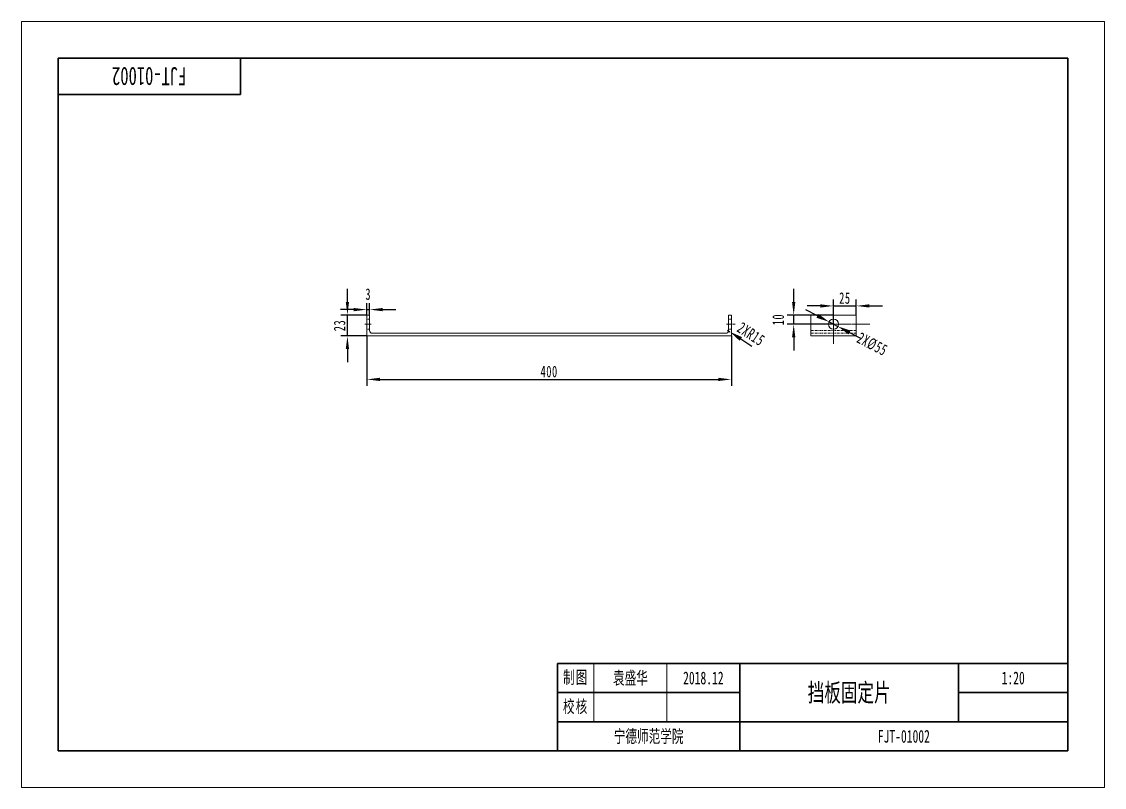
# Model space of a CAD drawing. Header units: millimetres. Extents: x 4324 to 16518, y -2100 to 2100.
# Drawn here: x 10578 to 16518, y -2100 to 2100 of the extents above; entities that cross this region are included whole.
import ezdxf
from ezdxf.enums import TextEntityAlignment as Align

# ---------------------------------------------------------------- set-up
doc = ezdxf.new("R2010")
doc.units = ezdxf.units.MM
doc.linetypes.add('CENTER', pattern=[47.5, 22, -8.5, 8.5, -8.5])
doc.linetypes.add('点画线', pattern=[18, 12, -2, 2, -2])
doc.layers.get('0').update_dxf_attribs({"lineweight": 18})
for name, color, linetype, lineweight in [('中心线层', 1, '点画线', 18), ('尺寸线层', 3, 'Continuous', 18), ('粗实线层', 7, 'Continuous', 35), ('细实线层', 7, 'Continuous', 18)]:
    doc.layers.add(name, color=color, linetype=linetype, lineweight=lineweight)
doc.styles.add('标准', font='', dxfattribs={"width": 0.667})
doc.styles.get('标准').set_extended_font_data('宋体')
doc.dimstyles.new('标准', dxfattribs={"dimscale": 18, "dimtxt": 3.5, "dimasz": 4, "dimexe": 2, "dimexo": 0, "dimtad": 1, "dimdsep": 46, "dimtxsty": '标准', "dimblk": '_CAXARROW', "dimcen": 0, "dimdle": 8, "dimazin": 2, "dimtfac": 0.707107, "dimtdec": 3, "dimtmove": 2, "dimatfit": 3, "dimfxl": 0, "dimfrac": 2, "dimtolj": 1, "dimarcsym": 0})

# ---------------------------------------------------------------- blocks, each defined once
blk = doc.blocks.new('$CAXA_FRAME_13B17AC1$')
at = {"layer": '粗实线层'}
for p, q in [((-138.5, 95), (-138.5, -95)), ((138.5, 95), (-138.5, 95)), ((-88.5, 95), (-88.5, 85)), ((138.5, -95), (138.5, 95)), ((-88.5, 85), (-138.5, 85)), ((-138.5, -95), (138.5, -95))]:
    blk.add_line(p, q, dxfattribs=at)
at = {"layer": '细实线层'}
for p, q in [((148.5, 105), (-148.5, 105)), ((-148.5, 105), (-148.5, -105)), ((148.5, -105), (148.5, 105)), ((-148.5, -105), (148.5, -105))]:
    blk.add_line(p, q, dxfattribs=at)
at = {"layer": '尺寸线层', "style": '标准', "width": 0.667}
blk.add_attdef('图纸编号', text='', height=5.19, rotation=180, dxfattribs=at).set_placement((-113.5, 90), align=Align.MIDDLE_CENTER)
blk = doc.blocks.new('$CAXA_TITLE_151E506F$')
at = {"layer": '粗实线层'}
for p, q in [((-140, 24), (-140, 0)), ((-140, 24), (0, 24)), ((-90, 24), (-90, 0)), ((-30, 24), (-30, 8)), ((0, 24), (0, 0)), ((0, 24), (0, 8)), ((-140, 16), (-90, 16)), ((-30, 16), (0, 16)), ((-140, 8), (0, 8)), ((-140, 0), (0, 0))]:
    blk.add_line(p, q, dxfattribs=at)
at = {"layer": '细实线层'}
for p, q in [((-130, 24), (-130, 8)), ((-110, 24), (-110, 8))]:
    blk.add_line(p, q, dxfattribs=at)
at = {"layer": '尺寸线层', "char_height": 3.481, "width": 18, "attachment_point": 5, "line_spacing_factor": 0.963108, "style": '标准'}
for s, insert in [('\\T1.1;制图', (-135, 20)), ('\\T1.1;校核', (-135, 12))]:
    blk.add_mtext(s, dxfattribs=dict(at, insert=insert))
at = {"layer": '尺寸线层', "style": '标准', "width": 0.667}
for tag, height, p in [('制图签名', 3.63, (-120, 20)), ('制图日期', 3.63, (-100, 20)), ('图纸比例', 3.63, (-15, 20)), ('图纸名称', 5.19, (-60, 16)), ('校核签名', 3.63, (-120, 12)), ('校核日期', 3.63, (-100, 12)), ('重量', 3.63, (-15, 12)), ('院校名称', 3.63, (-115, 4)), ('图纸编号', 3.63, (-45, 4))]:
    blk.add_attdef(tag, text='', height=height, dxfattribs=at).set_placement(p, align=Align.MIDDLE_CENTER)
blk = doc.blocks.new('_CAXARROW_0')
blk.add_hatch(color=0).paths.add_polyline_path([(0, 0), (-1, 0.125), (-1, -0.125)], flags=0)
blk = doc.blocks.new('*X52')
at = {"layer": '尺寸线层', "color": 0, "lineweight": -2}
for p, q in [((12472, 375.8), (12472, 101.6)), ((14472, 375.8), (14472, 101.6)), ((12544, 137.6), (14400, 137.6))]:
    blk.add_line(p, q, dxfattribs=at)
at = {"layer": '尺寸线层', "color": 0, "lineweight": -2, "xscale": 72, "yscale": 72, "zscale": 72, "rotation": 180}
blk.add_blockref('_CAXARROW_0', (12472, 137.6), dxfattribs=at)
at = {"layer": '尺寸线层', "color": 0, "lineweight": -2, "xscale": 72, "yscale": 72, "zscale": 72}
blk.add_blockref('_CAXARROW_0', (14472, 137.6), dxfattribs=at)
at = {"layer": '尺寸线层', "color": 0, "lineweight": 18, "insert": (13472, 180.4), "char_height": 63, "width": 181.981, "attachment_point": 5, "line_spacing_factor": 1.15057, "style": '标准'}
blk.add_mtext('\\T1.1;400', dxfattribs=at)
blk = doc.blocks.new('_CAXARROW')
blk.add_hatch(color=0).paths.add_polyline_path([(0, 0), (-1, 0.125), (-1, -0.125)], flags=0)
blk = doc.blocks.new('*X53')
at = {"layer": '尺寸线层', "color": 0, "lineweight": -2}
for p, q in [((12365.4, 562.8), (12365.4, 634.8)), ((12472, 490.8), (12329.4, 490.8)), ((12365.4, 375.8), (12365.4, 490.8)), ((12472, 375.8), (12329.4, 375.8)), ((12365.4, 303.8), (12365.4, 231.8))]:
    blk.add_line(p, q, dxfattribs=at)
at = {"layer": '尺寸线层', "color": 0, "lineweight": -2, "xscale": 72, "yscale": 72, "zscale": 72}
for p, rotation in [((12365.4, 490.8), 270), ((12365.4, 375.8), 90)]:
    blk.add_blockref('_CAXARROW_0', p, dxfattribs=dict(at, rotation=rotation))
at = {"layer": '尺寸线层', "color": 0, "lineweight": 18, "insert": (12322.6, 433.3), "char_height": 63, "width": 124.592, "attachment_point": 5, "rotation": 90, "line_spacing_factor": 1.15057, "style": '标准'}
blk.add_mtext('\\T1.1;23', dxfattribs=at)
blk = doc.blocks.new('*X54')
at = {"layer": '尺寸线层', "color": 0, "lineweight": -2}
for p, q in [((12472, 490.8), (12472, 556.5)), ((12487, 490.8), (12487, 556.5)), ((12400, 520.5), (12328, 520.5)), ((12472, 520.5), (12487, 520.5)), ((12559, 520.5), (12631, 520.5))]:
    blk.add_line(p, q, dxfattribs=at)
at = {"layer": '尺寸线层', "color": 0, "lineweight": -2, "xscale": 72, "yscale": 72, "zscale": 72}
blk.add_blockref('_CAXARROW_0', (12472, 520.5), dxfattribs=at)
at = {"layer": '尺寸线层', "color": 0, "lineweight": -2, "xscale": 72, "yscale": 72, "zscale": 72, "rotation": 180}
blk.add_blockref('_CAXARROW_0', (12487, 520.5), dxfattribs=at)
at = {"layer": '尺寸线层', "color": 0, "lineweight": 18, "insert": (12479.5, 604.9), "char_height": 63, "width": 45.542, "attachment_point": 5, "line_spacing_factor": 1.15057, "style": '标准'}
blk.add_mtext('\\T1.1;3', dxfattribs=at)
blk = doc.blocks.new('*X55')
at = {"layer": '尺寸线层', "color": 0, "lineweight": -2}
for p, q in [((14813.8, 562.8), (14813.8, 634.8)), ((15032.2, 490.8), (14777.8, 490.8)), ((14813.8, 440.8), (14813.8, 490.8)), ((15032.2, 440.8), (14777.8, 440.8)), ((14813.8, 368.8), (14813.8, 296.8))]:
    blk.add_line(p, q, dxfattribs=at)
at = {"layer": '尺寸线层', "color": 0, "lineweight": -2, "xscale": 72, "yscale": 72, "zscale": 72}
for p, rotation in [((14813.8, 490.8), 270), ((14813.8, 440.8), 90)]:
    blk.add_blockref('_CAXARROW_0', p, dxfattribs=dict(at, rotation=rotation))
at = {"layer": '尺寸线层', "color": 0, "lineweight": 18, "insert": (14729.4, 465.8), "char_height": 63, "width": 125.296, "attachment_point": 5, "rotation": 90, "line_spacing_factor": 1.15057, "style": '标准'}
blk.add_mtext('\\T1.1;10', dxfattribs=at)
blk = doc.blocks.new('*X56')
at = {"layer": '尺寸线层', "color": 0, "lineweight": -2}
for p, q in [((14960.2, 540.7), (14888.2, 540.7)), ((15032.2, 440.8), (15032.2, 576.7)), ((15032.2, 540.7), (15157.2, 540.7)), ((15157.2, 490.8), (15157.2, 576.7)), ((15229.2, 540.7), (15301.2, 540.7))]:
    blk.add_line(p, q, dxfattribs=at)
at = {"layer": '尺寸线层', "color": 0, "lineweight": -2, "xscale": 72, "yscale": 72, "zscale": 72}
blk.add_blockref('_CAXARROW_0', (15032.2, 540.7), dxfattribs=at)
at = {"layer": '尺寸线层', "color": 0, "lineweight": -2, "xscale": 72, "yscale": 72, "zscale": 72, "rotation": 180}
blk.add_blockref('_CAXARROW_0', (15157.2, 540.7), dxfattribs=at)
at = {"layer": '尺寸线层', "color": 0, "lineweight": 18, "insert": (15094.7, 583.5), "char_height": 63, "width": 112.588, "attachment_point": 5, "line_spacing_factor": 1.15057, "style": '标准'}
blk.add_mtext('\\T1.1;25', dxfattribs=at)
blk = doc.blocks.new('*X57')
at = {"layer": '尺寸线层'}
for points in [[(14938.3, 475.9), (14949.4, 497.2), (15007.8, 453.4)], [(15126.1, 405.7), (15115.1, 384.4), (15056.6, 428.1)]]:
    blk.add_hatch(color=0, dxfattribs=at).paths.add_polyline_path(points, flags=0)
at = {"layer": '尺寸线层', "color": 0, "lineweight": -2}
for p, q in [((14943.9, 486.6), (14879.9, 519.7)), ((15007.8, 453.4), (15056.6, 428.1)), ((15120.6, 395), (15184.5, 361.9))]:
    blk.add_line(p, q, dxfattribs=at)
at = {"layer": '尺寸线层', "color": 0, "lineweight": 18, "insert": (15244.8, 330.7), "char_height": 63, "width": 360.475, "attachment_point": 5, "rotation": 332.61682, "line_spacing_factor": 1.15057, "style": '标准'}
blk.add_mtext('\\T1.1;2X%%C55', dxfattribs=at)
blk = doc.blocks.new('*X58')
at = {"layer": '尺寸线层'}
blk.add_hatch(color=0, dxfattribs=at).paths.add_polyline_path([(14530.1, 369.6), (14517, 349.5), (14463.4, 399)], flags=0)
at = {"layer": '尺寸线层', "color": 0, "lineweight": -2}
for p, q in [((14450.8, 407.3), (14463.4, 399)), ((14523.6, 359.5), (14583.8, 320))]:
    blk.add_line(p, q, dxfattribs=at)
at = {"layer": '尺寸线层', "color": 0, "lineweight": 18, "insert": (14580.1, 386.5), "char_height": 63, "width": 328.676, "attachment_point": 5, "rotation": 326.72242, "line_spacing_factor": 1.15057, "style": '标准'}
blk.add_mtext('\\T1.1;2XR15', dxfattribs=at)

msp = doc.modelspace()

# ---------------------------------------------------------------- linework, layer by layer
for p, q in [((12472.011, 490.798), (12472.011, 375.798)), ((12472.011, 490.798), (12487.011, 490.798)), ((12487.011, 405.798), (12487.011, 490.798)), ((12487.011, 490.798), (12487.011, 405.798)), ((14472.011, 490.798), (14457.011, 490.798)), ((14457.011, 490.798), (14457.011, 405.798)), ((14472.011, 375.798), (14472.011, 490.798)), ((14907.219, 490.798), (15157.219, 490.798)), ((14907.219, 375.798), (14907.219, 490.798)), ((15157.219, 375.798), (15157.219, 490.798)), ((12472.011, 375.798), (14472.011, 375.798)), ((14442.011, 390.798), (12502.011, 390.798)), ((14907.219, 375.798), (15157.219, 375.798))]:
    msp.add_line(p, q)
at = {"color": 6, "linetype": 'CENTER', "lineweight": 18, "ltscale": 0.1}
for p, q in [((12472.011, 468.298), (12487.011, 468.298)), ((14472.011, 468.298), (14457.011, 468.298)), ((12472.011, 413.298), (12487.011, 413.298)), ((14472.011, 413.298), (14457.011, 413.298))]:
    msp.add_line(p, q, dxfattribs=at)
at = {"color": 6, "linetype": 'CENTER', "lineweight": 18, "ltscale": 0.5}
for p, q in [((14907.219, 405.798), (15157.219, 405.798)), ((14907.219, 390.798), (15157.219, 390.798))]:
    msp.add_line(p, q, dxfattribs=at)
msp.add_circle((15032.219, 440.798), 27.5)
for centre, start, end in [((12502.011, 405.798), 180, 270), ((14442.011, 405.798), 270, 0)]:
    msp.add_arc(centre, 15, start, end)
at = {"layer": '中心线层'}
for p, q in [((15032.219, 332.67), (15032.219, 515.024)), ((12461.363, 440.798), (12494.848, 440.798)), ((14493.246, 440.798), (14444.037, 440.798)), ((14864.205, 440.798), (15232.22, 440.798))]:
    msp.add_line(p, q, dxfattribs=at)

# ---------------------------------------------------------------- block references
at = {"layer": '粗实线层'}
ref = msp.add_blockref('$CAXA_FRAME_13B17AC1$', (13548.178, 0), dxfattribs=dict(at, xscale=20, yscale=20, zscale=20))
ref.add_attrib('图纸编号', 'FJT-01002', dxfattribs={"layer": '尺寸线层', "height": 100, "rotation": 180, "style": '标准', "width": 0.667}).set_placement((11278.178, 1800), align=Align.MIDDLE_CENTER)
ref = msp.add_blockref('$CAXA_TITLE_151E506F$', (16318.178, -1900), dxfattribs=dict(at, xscale=20, yscale=20, zscale=20))
ref.add_attrib('院校名称', '宁德师范学院', dxfattribs={"layer": '尺寸线层', "height": 70, "style": '标准', "width": 0.667}).set_placement((14018.178, -1820), align=Align.MIDDLE_CENTER)
ref.add_attrib('图纸名称', '挡板固定片', dxfattribs={"layer": '尺寸线层', "height": 100, "style": '标准', "width": 0.667}).set_placement((15118.178, -1580), align=Align.MIDDLE_CENTER)
ref.add_attrib('图纸编号', 'FJT-01002', dxfattribs={"layer": '尺寸线层', "height": 70, "style": '标准', "width": 0.667}).set_placement((15418.178, -1820), align=Align.MIDDLE_CENTER)
ref.add_attrib('图纸比例', '1:20', dxfattribs={"layer": '尺寸线层', "height": 70, "style": '标准', "width": 0.667}).set_placement((16018.178, -1500), align=Align.MIDDLE_CENTER)
ref.add_attrib('制图签名', '袁盛华', dxfattribs={"layer": '尺寸线层', "height": 70, "style": '标准', "width": 0.667}).set_placement((13918.178, -1500), align=Align.MIDDLE_CENTER)
ref.add_attrib('制图日期', '2018.12', dxfattribs={"layer": '尺寸线层', "height": 70, "style": '标准', "width": 0.667}).set_placement((14318.178, -1500), align=Align.MIDDLE_CENTER)

# ---------------------------------------------------------------- dimensions: what is measured, and where the dimension line sits
at = {"layer": '尺寸线层', "lineweight": 18}
for base, p1, p2, text, picture, middle in [((12365.356, 490.798), (12472.011, 375.798), (12472.011, 490.798), '23', '*X53', (12322.606, 433.298)), ((14813.776, 490.798), (15032.219, 440.798), (15032.219, 490.798), '10', '*X55', (14729.401, 465.798))]:
    dim = msp.add_linear_dim(base=base, p1=p1, p2=p2, angle=90, text=text, dimstyle='标准', override={"dimsah": 1, "dimtfill": 1}, dxfattribs=at)
    dim.commit()
    dim.dimension.update_dxf_attribs({"geometry": picture, "text_midpoint": middle, "dimtype": 160})
for base, p1, p2, text, picture, middle in [((12487.011, 520.496), (12472.011, 490.798), (12487.011, 490.798), '3', '*X54', (12479.511, 604.871)), ((15157.219, 540.703), (15032.219, 440.798), (15157.219, 490.798), '25', '*X56', (15094.719, 583.453)), ((14472.011, 137.639), (12472.011, 375.798), (14472.011, 375.798), '400', '*X52', (13472.011, 180.389))]:
    dim = msp.add_linear_dim(base=base, p1=p1, p2=p2, text=text, dimstyle='标准', override={"dimsah": 1, "dimtfill": 1}, dxfattribs=at)
    dim.commit()
    dim.dimension.update_dxf_attribs({"geometry": picture, "text_midpoint": middle, "dimtype": 160})
dim = msp.add_radius_dim(center=(14450.83, 407.267), mpoint=(14463.371, 399.037), text='2XR15', dimstyle='标准', override={"dimpost": 'R<>', "dimsah": 1, "dimtfill": 1}, dxfattribs=at)
dim.commit()
dim.dimension.update_dxf_attribs({"geometry": '*X58', "text_midpoint": (14550.744, 341.692), "dimtype": 164})
dim = msp.add_diameter_dim_2p(p1=(15007.8, 453.447), p2=(15056.637, 428.15), text='2X%%C55', dimstyle='标准', override={"dimpost": '%%C<>', "dimsah": 1, "dimtfill": 1}, dxfattribs=at)
dim.commit()
dim.dimension.update_dxf_attribs({"geometry": '*X57', "text_midpoint": (15244.813, 330.679), "dimtype": 163})

doc.saveas('drawing.dxf')
